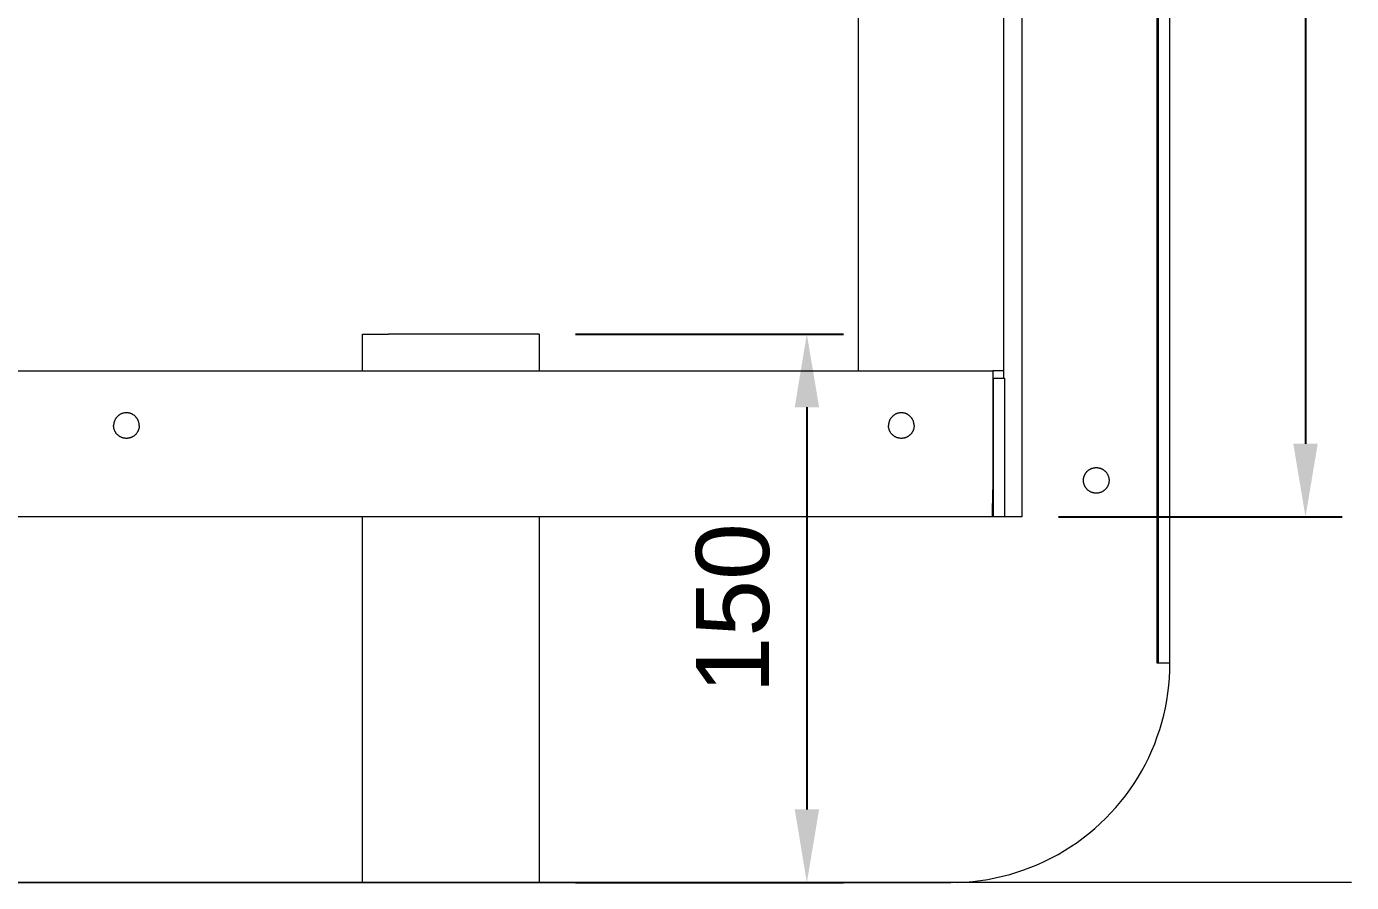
# Model space of a CAD drawing. Header units: millimetres. Extents: x 375 to 2759, y 807 to 2485.
# Drawn here: x 2396.6 to 2759.1, y 2016.7 to 2250.9 of the extents above; entities that cross this region are included whole.
import ezdxf

# ---------------------------------------------------------------- set-up
doc = ezdxf.new("R2010")
doc.units = ezdxf.units.MM
doc.layers.add('ZANO_R', color=7, linetype='Continuous', lineweight=0)
doc.layers.add('ZANO_W', color=1, linetype='Continuous', lineweight=0)
doc.styles.get("Standard").update_dxf_attribs({"font": 'ARIALUNI.TTF'})
doc.dimstyles.new('pl i ang', dxfattribs={"dimtxt": 50, "dimasz": 50, "dimexe": 1.25, "dimexo": 0.625, "dimgap": 10, "dimtad": 1, "dimtoh": 1, "dimtxsty": 'Standard', "dimcen": 2.5, "dimclrd": 1, "dimclre": 1, "dimclrt": 1, "dimadec": 0, "dimazin": 0, "dimtfac": 1, "dimtmove": 0, "dimatfit": 3, "dimfxl": 1, "dimarcsym": 1})

# ---------------------------------------------------------------- blocks, each defined once
blk = doc.blocks.new('*D369')
at = {"layer": 'ZANO_W', "color": 1, "lineweight": -2}
for p, q in [((2678.92, 2436.7), (2756.5, 2436.7)), ((2746.5, 2416.7), (2746.5, 2136.7)), ((2678.92, 2116.7), (2756.5, 2116.7))]:
    blk.add_line(p, q, dxfattribs=at)
at = {"layer": 'ZANO_W', "color": 1}
for points in [[(2749.84, 2416.7), (2743.17, 2416.7), (2746.5, 2436.7)], [(2743.17, 2136.7), (2749.84, 2136.7), (2746.5, 2116.7)]]:
    blk.add_solid(points, dxfattribs=at)
at = {"layer": 'ZANO_W', "color": 1, "insert": (2726.28, 2276.7), "char_height": 20, "attachment_point": 5, "rotation": 90}
blk.add_mtext('320', dxfattribs=at)
blk = doc.blocks.new('*D370')
at = {"layer": 'ZANO_W', "color": 1, "lineweight": -2}
for p, q in [((2546.82, 2166.7), (2620.09, 2166.7)), ((2610.09, 2146.7), (2610.09, 2036.7)), ((2546.82, 2016.7), (2620.09, 2016.7))]:
    blk.add_line(p, q, dxfattribs=at)
at = {"layer": 'ZANO_W', "color": 1}
for points in [[(2613.43, 2146.7), (2606.76, 2146.7), (2610.09, 2166.7)], [(2606.76, 2036.7), (2613.43, 2036.7), (2610.09, 2016.7)]]:
    blk.add_solid(points, dxfattribs=at)
at = {"layer": 'ZANO_W', "color": 1, "insert": (2589.87, 2091.7), "char_height": 20, "attachment_point": 5, "rotation": 90}
blk.add_mtext('150', dxfattribs=at)

msp = doc.modelspace()

# ---------------------------------------------------------------- linework, layer by layer
at = {"layer": 'ZANO_R'}
for p, q in [((2663.84, 2436.7), (2663.84, 2156.7)), ((2668.93, 2436.7), (2668.93, 2116.7)), ((2705.93, 2076.7), (2705.93, 2436.7)), ((2706.3, 2076.7), (2706.3, 2436.7)), ((2709.3, 2436.7), (2709.3, 2076.7)), ((2624.17, 2156.7), (2624.17, 2426.7)), ((2488.52, 2156.7), (2488.52, 2166.7)), ((2488.52, 2166.7), (2488.52, 2166.7)), ((2488.52, 2166.7), (2488.52, 2166.7)), ((2488.52, 2166.7), (2488.52, 2166.7)), ((2488.52, 2166.7), (2488.53, 2166.7)), ((2488.53, 2166.7), (2488.55, 2166.7)), ((2488.55, 2166.7), (2488.64, 2166.7)), ((2488.64, 2166.7), (2489.01, 2166.7)), ((2489.01, 2166.7), (2490.48, 2166.7)), ((2490.48, 2166.7), (2495.59, 2166.7)), ((2536.82, 2166.7), (2495.59, 2166.7)), ((2536.82, 2166.7), (2536.82, 2156.7)), ((2536.82, 2166.7), (2536.82, 2166.7)), ((2536.82, 2166.7), (2536.82, 2166.7)), ((2392.63, 2156.7), (2660.93, 2156.7)), ((2660.93, 2156.7), (2660.93, 2124.1)), ((2663.84, 2156.7), (2660.93, 2156.7)), ((2660.93, 2154.7), (2661.17, 2154.7)), ((2661.17, 2116.7), (2661.17, 2154.7)), ((2661.17, 2154.7), (2664.17, 2154.7)), ((2663.84, 2156.7), (2663.84, 2154.7)), ((2664.17, 2154.7), (2664.17, 2116.7)), ((2420.5, 2142.42), (2420.48, 2142.3)), ((2420.53, 2142.53), (2420.5, 2142.42)), ((2420.56, 2142.65), (2420.53, 2142.53)), ((2420.6, 2142.77), (2420.56, 2142.65)), ((2420.63, 2142.88), (2420.6, 2142.77)), ((2420.68, 2142.99), (2420.63, 2142.88)), ((2420.72, 2143.1), (2420.68, 2142.99)), ((2420.77, 2143.21), (2420.72, 2143.1)), ((2420.83, 2143.32), (2420.77, 2143.21)), ((2420.89, 2143.43), (2420.83, 2143.32)), ((2420.95, 2143.53), (2420.89, 2143.43)), ((2421.01, 2143.63), (2420.95, 2143.53)), ((2421.08, 2143.73), (2421.01, 2143.63)), ((2421.15, 2143.83), (2421.08, 2143.73)), ((2421.23, 2143.92), (2421.15, 2143.83)), ((2421.31, 2144.02), (2421.23, 2143.92)), ((2421.39, 2144.11), (2421.31, 2144.02)), ((2421.47, 2144.19), (2421.39, 2144.11)), ((2421.56, 2144.27), (2421.47, 2144.19)), ((2421.65, 2144.35), (2421.56, 2144.27)), ((2421.75, 2144.43), (2421.65, 2144.35)), ((2421.84, 2144.51), (2421.75, 2144.43)), ((2421.94, 2144.58), (2421.84, 2144.51)), ((2422.04, 2144.64), (2421.94, 2144.58)), ((2422.14, 2144.71), (2422.04, 2144.64)), ((2422.25, 2144.77), (2422.14, 2144.71)), ((2422.35, 2144.82), (2422.25, 2144.77)), ((2422.46, 2144.87), (2422.35, 2144.82)), ((2422.57, 2144.92), (2422.46, 2144.87)), ((2422.69, 2144.97), (2422.57, 2144.92)), ((2422.8, 2145.01), (2422.69, 2144.97)), ((2422.92, 2145.05), (2422.8, 2145.01)), ((2423.03, 2145.08), (2422.92, 2145.05)), ((2423.15, 2145.11), (2423.03, 2145.08)), ((2423.27, 2145.13), (2423.15, 2145.11)), ((2423.39, 2145.15), (2423.27, 2145.13)), ((2423.51, 2145.17), (2423.39, 2145.15)), ((2423.63, 2145.18), (2423.51, 2145.17)), ((2423.75, 2145.19), (2423.63, 2145.18)), ((2423.87, 2145.19), (2423.75, 2145.19)), ((2423.99, 2145.19), (2423.87, 2145.19)), ((2424.11, 2145.19), (2423.99, 2145.19)), ((2424.23, 2145.18), (2424.11, 2145.19)), ((2424.35, 2145.17), (2424.23, 2145.18)), ((2424.47, 2145.15), (2424.35, 2145.17)), ((2424.59, 2145.13), (2424.47, 2145.15)), ((2424.71, 2145.11), (2424.59, 2145.13)), ((2424.82, 2145.08), (2424.71, 2145.11)), ((2424.94, 2145.05), (2424.82, 2145.08)), ((2425.06, 2145.01), (2424.94, 2145.05)), ((2425.17, 2144.97), (2425.06, 2145.01)), ((2425.28, 2144.92), (2425.17, 2144.97)), ((2425.39, 2144.87), (2425.28, 2144.92)), ((2425.5, 2144.82), (2425.39, 2144.87)), ((2425.61, 2144.77), (2425.5, 2144.82)), ((2425.71, 2144.71), (2425.61, 2144.77)), ((2425.82, 2144.64), (2425.71, 2144.71)), ((2425.92, 2144.58), (2425.82, 2144.64)), ((2426.01, 2144.51), (2425.92, 2144.58)), ((2426.11, 2144.43), (2426.01, 2144.51)), ((2426.2, 2144.35), (2426.11, 2144.43)), ((2426.29, 2144.27), (2426.2, 2144.35)), ((2426.38, 2144.19), (2426.29, 2144.27)), ((2426.47, 2144.11), (2426.38, 2144.19)), ((2426.55, 2144.02), (2426.47, 2144.11)), ((2426.63, 2143.92), (2426.55, 2144.02)), ((2426.7, 2143.83), (2426.63, 2143.92)), ((2426.77, 2143.73), (2426.7, 2143.83)), ((2426.84, 2143.63), (2426.77, 2143.73)), ((2426.91, 2143.53), (2426.84, 2143.63)), ((2426.97, 2143.43), (2426.91, 2143.53)), ((2427.03, 2143.32), (2426.97, 2143.43)), ((2427.08, 2143.21), (2427.03, 2143.32)), ((2427.13, 2143.1), (2427.08, 2143.21)), ((2427.18, 2142.99), (2427.13, 2143.1)), ((2427.22, 2142.88), (2427.18, 2142.99)), ((2427.26, 2142.77), (2427.22, 2142.88)), ((2427.29, 2142.65), (2427.26, 2142.77)), ((2427.33, 2142.53), (2427.29, 2142.65)), ((2427.35, 2142.42), (2427.33, 2142.53)), ((2427.38, 2142.3), (2427.35, 2142.42)), ((2632.5, 2142.42), (2632.48, 2142.3)), ((2632.53, 2142.53), (2632.5, 2142.42)), ((2632.56, 2142.65), (2632.53, 2142.53)), ((2632.6, 2142.77), (2632.56, 2142.65)), ((2632.63, 2142.88), (2632.6, 2142.77)), ((2632.68, 2142.99), (2632.63, 2142.88)), ((2632.72, 2143.1), (2632.68, 2142.99)), ((2632.77, 2143.21), (2632.72, 2143.1)), ((2632.83, 2143.32), (2632.77, 2143.21)), ((2632.89, 2143.43), (2632.83, 2143.32)), ((2632.95, 2143.53), (2632.89, 2143.43)), ((2633.01, 2143.63), (2632.95, 2143.53)), ((2633.08, 2143.73), (2633.01, 2143.63)), ((2633.15, 2143.83), (2633.08, 2143.73)), ((2633.23, 2143.92), (2633.15, 2143.83)), ((2633.31, 2144.02), (2633.23, 2143.92)), ((2633.39, 2144.11), (2633.31, 2144.02)), ((2633.47, 2144.19), (2633.39, 2144.11)), ((2633.56, 2144.27), (2633.47, 2144.19)), ((2633.65, 2144.35), (2633.56, 2144.27)), ((2633.75, 2144.43), (2633.65, 2144.35)), ((2633.84, 2144.51), (2633.75, 2144.43)), ((2633.94, 2144.58), (2633.84, 2144.51)), ((2634.04, 2144.64), (2633.94, 2144.58)), ((2634.14, 2144.71), (2634.04, 2144.64)), ((2634.25, 2144.77), (2634.14, 2144.71)), ((2634.35, 2144.82), (2634.25, 2144.77)), ((2634.46, 2144.87), (2634.35, 2144.82)), ((2634.57, 2144.92), (2634.46, 2144.87)), ((2634.69, 2144.97), (2634.57, 2144.92)), ((2634.8, 2145.01), (2634.69, 2144.97)), ((2634.92, 2145.05), (2634.8, 2145.01)), ((2635.03, 2145.08), (2634.92, 2145.05)), ((2635.15, 2145.11), (2635.03, 2145.08)), ((2635.27, 2145.13), (2635.15, 2145.11)), ((2635.39, 2145.15), (2635.27, 2145.13)), ((2635.51, 2145.17), (2635.39, 2145.15)), ((2635.63, 2145.18), (2635.51, 2145.17)), ((2635.75, 2145.19), (2635.63, 2145.18)), ((2635.87, 2145.19), (2635.75, 2145.19)), ((2635.99, 2145.19), (2635.87, 2145.19)), ((2636.11, 2145.19), (2635.99, 2145.19)), ((2636.23, 2145.18), (2636.11, 2145.19)), ((2636.35, 2145.17), (2636.23, 2145.18)), ((2636.47, 2145.15), (2636.35, 2145.17)), ((2636.59, 2145.13), (2636.47, 2145.15)), ((2636.71, 2145.11), (2636.59, 2145.13)), ((2636.82, 2145.08), (2636.71, 2145.11)), ((2636.94, 2145.05), (2636.82, 2145.08)), ((2637.06, 2145.01), (2636.94, 2145.05)), ((2637.17, 2144.97), (2637.06, 2145.01)), ((2637.28, 2144.92), (2637.17, 2144.97)), ((2637.39, 2144.87), (2637.28, 2144.92)), ((2637.5, 2144.82), (2637.39, 2144.87)), ((2637.61, 2144.77), (2637.5, 2144.82)), ((2637.71, 2144.71), (2637.61, 2144.77)), ((2637.82, 2144.64), (2637.71, 2144.71)), ((2637.92, 2144.58), (2637.82, 2144.64)), ((2638.01, 2144.51), (2637.92, 2144.58)), ((2638.11, 2144.43), (2638.01, 2144.51)), ((2638.2, 2144.35), (2638.11, 2144.43)), ((2638.29, 2144.27), (2638.2, 2144.35)), ((2638.38, 2144.19), (2638.29, 2144.27)), ((2638.47, 2144.11), (2638.38, 2144.19)), ((2638.55, 2144.02), (2638.47, 2144.11)), ((2638.63, 2143.92), (2638.55, 2144.02)), ((2638.7, 2143.83), (2638.63, 2143.92)), ((2638.77, 2143.73), (2638.7, 2143.83)), ((2638.84, 2143.63), (2638.77, 2143.73)), ((2638.91, 2143.53), (2638.84, 2143.63)), ((2638.97, 2143.43), (2638.91, 2143.53)), ((2639.03, 2143.32), (2638.97, 2143.43)), ((2639.08, 2143.21), (2639.03, 2143.32)), ((2639.13, 2143.1), (2639.08, 2143.21)), ((2639.18, 2142.99), (2639.13, 2143.1)), ((2639.22, 2142.88), (2639.18, 2142.99)), ((2639.26, 2142.77), (2639.22, 2142.88)), ((2639.29, 2142.65), (2639.26, 2142.77)), ((2639.33, 2142.53), (2639.29, 2142.65)), ((2639.35, 2142.42), (2639.33, 2142.53)), ((2639.38, 2142.3), (2639.35, 2142.42)), ((2420.44, 2141.94), (2420.43, 2141.82)), ((2420.43, 2141.82), (2420.43, 2141.7)), ((2420.43, 2141.57), (2420.43, 2141.7)), ((2420.44, 2141.45), (2420.43, 2141.57)), ((2420.45, 2142.06), (2420.44, 2141.94)), ((2420.45, 2141.33), (2420.44, 2141.45)), ((2420.46, 2142.18), (2420.45, 2142.06)), ((2420.46, 2141.21), (2420.45, 2141.33)), ((2420.48, 2142.3), (2420.46, 2142.18)), ((2420.48, 2141.09), (2420.46, 2141.21)), ((2420.5, 2140.98), (2420.48, 2141.09)), ((2420.53, 2140.86), (2420.5, 2140.98)), ((2420.56, 2140.74), (2420.53, 2140.86)), ((2420.6, 2140.63), (2420.56, 2140.74)), ((2420.63, 2140.51), (2420.6, 2140.63)), ((2420.68, 2140.4), (2420.63, 2140.51)), ((2420.72, 2140.29), (2420.68, 2140.4)), ((2420.77, 2140.18), (2420.72, 2140.29)), ((2420.83, 2140.07), (2420.77, 2140.18)), ((2420.89, 2139.96), (2420.83, 2140.07)), ((2420.95, 2139.86), (2420.89, 2139.96)), ((2421.01, 2139.76), (2420.95, 2139.86)), ((2421.08, 2139.66), (2421.01, 2139.76)), ((2421.15, 2139.56), (2421.08, 2139.66)), ((2421.23, 2139.47), (2421.15, 2139.56)), ((2421.31, 2139.37), (2421.23, 2139.47)), ((2421.39, 2139.29), (2421.31, 2139.37)), ((2421.47, 2139.2), (2421.39, 2139.29)), ((2421.56, 2139.12), (2421.47, 2139.2)), ((2421.65, 2139.04), (2421.56, 2139.12)), ((2421.75, 2138.96), (2421.65, 2139.04)), ((2421.84, 2138.89), (2421.75, 2138.96)), ((2421.94, 2138.81), (2421.84, 2138.89)), ((2422.04, 2138.75), (2421.94, 2138.81)), ((2422.14, 2138.68), (2422.04, 2138.75)), ((2422.25, 2138.62), (2422.14, 2138.68)), ((2425.71, 2138.68), (2425.61, 2138.62)), ((2425.82, 2138.75), (2425.71, 2138.68)), ((2425.92, 2138.81), (2425.82, 2138.75)), ((2426.01, 2138.89), (2425.92, 2138.81)), ((2426.11, 2138.96), (2426.01, 2138.89)), ((2426.2, 2139.04), (2426.11, 2138.96)), ((2426.29, 2139.12), (2426.2, 2139.04)), ((2426.38, 2139.2), (2426.29, 2139.12)), ((2426.47, 2139.29), (2426.38, 2139.2)), ((2426.55, 2139.37), (2426.47, 2139.29)), ((2426.63, 2139.47), (2426.55, 2139.37)), ((2426.7, 2139.56), (2426.63, 2139.47)), ((2426.77, 2139.66), (2426.7, 2139.56)), ((2426.84, 2139.76), (2426.77, 2139.66)), ((2426.91, 2139.86), (2426.84, 2139.76)), ((2426.97, 2139.96), (2426.91, 2139.86)), ((2427.03, 2140.07), (2426.97, 2139.96)), ((2427.08, 2140.18), (2427.03, 2140.07)), ((2427.13, 2140.29), (2427.08, 2140.18)), ((2427.18, 2140.4), (2427.13, 2140.29)), ((2427.22, 2140.51), (2427.18, 2140.4)), ((2427.26, 2140.63), (2427.22, 2140.51)), ((2427.29, 2140.74), (2427.26, 2140.63)), ((2427.33, 2140.86), (2427.29, 2140.74)), ((2427.35, 2140.98), (2427.33, 2140.86)), ((2427.38, 2141.09), (2427.35, 2140.98)), ((2427.39, 2142.18), (2427.38, 2142.3)), ((2427.39, 2141.21), (2427.38, 2141.09)), ((2427.41, 2142.06), (2427.39, 2142.18)), ((2427.41, 2141.33), (2427.39, 2141.21)), ((2427.42, 2141.94), (2427.41, 2142.06)), ((2427.42, 2141.45), (2427.41, 2141.33)), ((2427.43, 2141.82), (2427.42, 2141.94)), ((2427.43, 2141.57), (2427.42, 2141.45)), ((2427.43, 2141.7), (2427.43, 2141.82)), ((2427.43, 2141.7), (2427.43, 2141.57)), ((2632.44, 2141.94), (2632.43, 2141.82)), ((2632.43, 2141.82), (2632.43, 2141.7)), ((2632.43, 2141.57), (2632.43, 2141.7)), ((2632.44, 2141.45), (2632.43, 2141.57)), ((2632.45, 2142.06), (2632.44, 2141.94)), ((2632.45, 2141.33), (2632.44, 2141.45)), ((2632.46, 2142.18), (2632.45, 2142.06)), ((2632.46, 2141.21), (2632.45, 2141.33)), ((2632.48, 2142.3), (2632.46, 2142.18)), ((2632.48, 2141.09), (2632.46, 2141.21)), ((2632.5, 2140.98), (2632.48, 2141.09)), ((2632.53, 2140.86), (2632.5, 2140.98)), ((2632.56, 2140.74), (2632.53, 2140.86)), ((2632.6, 2140.63), (2632.56, 2140.74)), ((2632.63, 2140.51), (2632.6, 2140.63)), ((2632.68, 2140.4), (2632.63, 2140.51)), ((2632.72, 2140.29), (2632.68, 2140.4)), ((2632.77, 2140.18), (2632.72, 2140.29)), ((2632.83, 2140.07), (2632.77, 2140.18)), ((2632.89, 2139.96), (2632.83, 2140.07)), ((2632.95, 2139.86), (2632.89, 2139.96)), ((2633.01, 2139.76), (2632.95, 2139.86)), ((2633.08, 2139.66), (2633.01, 2139.76)), ((2633.15, 2139.56), (2633.08, 2139.66)), ((2633.23, 2139.47), (2633.15, 2139.56)), ((2633.31, 2139.37), (2633.23, 2139.47)), ((2633.39, 2139.29), (2633.31, 2139.37)), ((2633.47, 2139.2), (2633.39, 2139.29)), ((2633.56, 2139.12), (2633.47, 2139.2)), ((2633.65, 2139.04), (2633.56, 2139.12)), ((2633.75, 2138.96), (2633.65, 2139.04)), ((2633.84, 2138.89), (2633.75, 2138.96)), ((2633.94, 2138.81), (2633.84, 2138.89)), ((2634.04, 2138.75), (2633.94, 2138.81)), ((2634.14, 2138.68), (2634.04, 2138.75)), ((2634.25, 2138.62), (2634.14, 2138.68)), ((2637.71, 2138.68), (2637.61, 2138.62)), ((2637.82, 2138.75), (2637.71, 2138.68)), ((2637.92, 2138.81), (2637.82, 2138.75)), ((2638.01, 2138.89), (2637.92, 2138.81)), ((2638.11, 2138.96), (2638.01, 2138.89)), ((2638.2, 2139.04), (2638.11, 2138.96)), ((2638.29, 2139.12), (2638.2, 2139.04)), ((2638.38, 2139.2), (2638.29, 2139.12)), ((2638.47, 2139.29), (2638.38, 2139.2)), ((2638.55, 2139.37), (2638.47, 2139.29)), ((2638.63, 2139.47), (2638.55, 2139.37)), ((2638.7, 2139.56), (2638.63, 2139.47)), ((2638.77, 2139.66), (2638.7, 2139.56)), ((2638.84, 2139.76), (2638.77, 2139.66)), ((2638.91, 2139.86), (2638.84, 2139.76)), ((2638.97, 2139.96), (2638.91, 2139.86)), ((2639.03, 2140.07), (2638.97, 2139.96)), ((2639.08, 2140.18), (2639.03, 2140.07)), ((2639.13, 2140.29), (2639.08, 2140.18)), ((2639.18, 2140.4), (2639.13, 2140.29)), ((2639.22, 2140.51), (2639.18, 2140.4)), ((2639.26, 2140.63), (2639.22, 2140.51)), ((2639.29, 2140.74), (2639.26, 2140.63)), ((2639.33, 2140.86), (2639.29, 2140.74)), ((2639.35, 2140.98), (2639.33, 2140.86)), ((2639.38, 2141.09), (2639.35, 2140.98)), ((2639.39, 2142.18), (2639.38, 2142.3)), ((2639.39, 2141.21), (2639.38, 2141.09)), ((2639.41, 2142.06), (2639.39, 2142.18)), ((2639.41, 2141.33), (2639.39, 2141.21)), ((2639.42, 2141.94), (2639.41, 2142.06)), ((2639.42, 2141.45), (2639.41, 2141.33)), ((2639.43, 2141.82), (2639.42, 2141.94)), ((2639.43, 2141.57), (2639.42, 2141.45)), ((2639.43, 2141.7), (2639.43, 2141.82)), ((2639.43, 2141.7), (2639.43, 2141.57)), ((2422.35, 2138.57), (2422.25, 2138.62)), ((2422.46, 2138.52), (2422.35, 2138.57)), ((2422.57, 2138.47), (2422.46, 2138.52)), ((2422.69, 2138.42), (2422.57, 2138.47)), ((2422.8, 2138.38), (2422.69, 2138.42)), ((2422.92, 2138.34), (2422.8, 2138.38)), ((2423.03, 2138.31), (2422.92, 2138.34)), ((2423.15, 2138.28), (2423.03, 2138.31)), ((2423.27, 2138.26), (2423.15, 2138.28)), ((2423.39, 2138.24), (2423.27, 2138.26)), ((2423.51, 2138.22), (2423.39, 2138.24)), ((2423.63, 2138.21), (2423.51, 2138.22)), ((2423.75, 2138.2), (2423.63, 2138.21)), ((2423.87, 2138.2), (2423.75, 2138.2)), ((2423.99, 2138.2), (2423.87, 2138.2)), ((2424.11, 2138.2), (2423.99, 2138.2)), ((2424.23, 2138.21), (2424.11, 2138.2)), ((2424.35, 2138.22), (2424.23, 2138.21)), ((2424.47, 2138.24), (2424.35, 2138.22)), ((2424.59, 2138.26), (2424.47, 2138.24)), ((2424.71, 2138.28), (2424.59, 2138.26)), ((2424.82, 2138.31), (2424.71, 2138.28)), ((2424.94, 2138.34), (2424.82, 2138.31)), ((2425.06, 2138.38), (2424.94, 2138.34)), ((2425.17, 2138.42), (2425.06, 2138.38)), ((2425.28, 2138.47), (2425.17, 2138.42)), ((2425.39, 2138.52), (2425.28, 2138.47)), ((2425.5, 2138.57), (2425.39, 2138.52)), ((2425.61, 2138.62), (2425.5, 2138.57)), ((2634.35, 2138.57), (2634.25, 2138.62)), ((2634.46, 2138.52), (2634.35, 2138.57)), ((2634.57, 2138.47), (2634.46, 2138.52)), ((2634.69, 2138.42), (2634.57, 2138.47)), ((2634.8, 2138.38), (2634.69, 2138.42)), ((2634.92, 2138.34), (2634.8, 2138.38)), ((2635.03, 2138.31), (2634.92, 2138.34)), ((2635.15, 2138.28), (2635.03, 2138.31)), ((2635.27, 2138.26), (2635.15, 2138.28)), ((2635.39, 2138.24), (2635.27, 2138.26)), ((2635.51, 2138.22), (2635.39, 2138.24)), ((2635.63, 2138.21), (2635.51, 2138.22)), ((2635.75, 2138.2), (2635.63, 2138.21)), ((2635.87, 2138.2), (2635.75, 2138.2)), ((2635.99, 2138.2), (2635.87, 2138.2)), ((2636.11, 2138.2), (2635.99, 2138.2)), ((2636.23, 2138.21), (2636.11, 2138.2)), ((2636.35, 2138.22), (2636.23, 2138.21)), ((2636.47, 2138.24), (2636.35, 2138.22)), ((2636.59, 2138.26), (2636.47, 2138.24)), ((2636.71, 2138.28), (2636.59, 2138.26)), ((2636.82, 2138.31), (2636.71, 2138.28)), ((2636.94, 2138.34), (2636.82, 2138.31)), ((2637.06, 2138.38), (2636.94, 2138.34)), ((2637.17, 2138.42), (2637.06, 2138.38)), ((2637.28, 2138.47), (2637.17, 2138.42)), ((2637.39, 2138.52), (2637.28, 2138.47)), ((2637.5, 2138.57), (2637.39, 2138.52)), ((2637.61, 2138.62), (2637.5, 2138.57)), ((2685.93, 2127.77), (2685.96, 2127.88)), ((2685.96, 2127.88), (2686.01, 2127.99)), ((2686.01, 2127.99), (2686.05, 2128.1)), ((2686.05, 2128.1), (2686.1, 2128.21)), ((2686.1, 2128.21), (2686.16, 2128.32)), ((2686.16, 2128.32), (2686.22, 2128.43)), ((2686.22, 2128.43), (2686.28, 2128.53)), ((2686.28, 2128.53), (2686.34, 2128.63)), ((2686.34, 2128.63), (2686.41, 2128.73)), ((2686.41, 2128.73), (2686.48, 2128.83)), ((2686.48, 2128.83), (2686.56, 2128.92)), ((2686.56, 2128.92), (2686.64, 2129.02)), ((2686.64, 2129.02), (2686.72, 2129.11)), ((2686.72, 2129.11), (2686.8, 2129.19)), ((2686.8, 2129.19), (2686.89, 2129.27)), ((2686.89, 2129.27), (2686.98, 2129.35)), ((2686.98, 2129.35), (2687.08, 2129.43)), ((2687.08, 2129.43), (2687.17, 2129.51)), ((2687.17, 2129.51), (2687.27, 2129.58)), ((2687.27, 2129.58), (2687.37, 2129.64)), ((2687.37, 2129.64), (2687.47, 2129.71)), ((2687.47, 2129.71), (2687.58, 2129.77)), ((2687.58, 2129.77), (2687.68, 2129.82)), ((2687.68, 2129.82), (2687.79, 2129.87)), ((2687.79, 2129.87), (2687.9, 2129.92)), ((2687.9, 2129.92), (2688.02, 2129.97)), ((2688.02, 2129.97), (2688.13, 2130.01)), ((2688.13, 2130.01), (2688.25, 2130.05)), ((2688.25, 2130.05), (2688.36, 2130.08)), ((2688.36, 2130.08), (2688.48, 2130.11)), ((2688.48, 2130.11), (2688.6, 2130.13)), ((2688.6, 2130.13), (2688.72, 2130.15)), ((2688.72, 2130.15), (2688.84, 2130.17)), ((2688.84, 2130.17), (2688.96, 2130.18)), ((2688.96, 2130.18), (2689.08, 2130.19)), ((2689.08, 2130.19), (2689.2, 2130.19)), ((2689.2, 2130.19), (2689.32, 2130.19)), ((2689.32, 2130.19), (2689.44, 2130.19)), ((2689.44, 2130.19), (2689.56, 2130.18)), ((2689.56, 2130.18), (2689.68, 2130.17)), ((2689.68, 2130.17), (2689.8, 2130.15)), ((2689.8, 2130.15), (2689.92, 2130.13)), ((2689.92, 2130.13), (2690.04, 2130.11)), ((2690.04, 2130.11), (2690.15, 2130.08)), ((2690.15, 2130.08), (2690.27, 2130.05)), ((2690.27, 2130.05), (2690.39, 2130.01)), ((2690.39, 2130.01), (2690.5, 2129.97)), ((2690.5, 2129.97), (2690.61, 2129.92)), ((2690.61, 2129.92), (2690.72, 2129.87)), ((2690.72, 2129.87), (2690.83, 2129.82)), ((2690.83, 2129.82), (2690.94, 2129.77)), ((2690.94, 2129.77), (2691.04, 2129.71)), ((2691.04, 2129.71), (2691.15, 2129.64)), ((2691.15, 2129.64), (2691.25, 2129.58)), ((2691.25, 2129.58), (2691.34, 2129.51)), ((2691.34, 2129.51), (2691.44, 2129.43)), ((2691.44, 2129.43), (2691.53, 2129.35)), ((2691.53, 2129.35), (2691.62, 2129.27)), ((2691.62, 2129.27), (2691.71, 2129.19)), ((2691.71, 2129.19), (2691.8, 2129.11)), ((2691.8, 2129.11), (2691.88, 2129.02)), ((2691.88, 2129.02), (2691.96, 2128.92)), ((2691.96, 2128.92), (2692.03, 2128.83)), ((2692.03, 2128.83), (2692.1, 2128.73)), ((2692.1, 2128.73), (2692.17, 2128.63)), ((2692.17, 2128.63), (2692.24, 2128.53)), ((2692.24, 2128.53), (2692.3, 2128.43)), ((2692.3, 2128.43), (2692.36, 2128.32)), ((2692.36, 2128.32), (2692.41, 2128.21)), ((2692.41, 2128.21), (2692.46, 2128.1)), ((2692.46, 2128.1), (2692.51, 2127.99)), ((2692.51, 2127.99), (2692.55, 2127.88)), ((2692.55, 2127.88), (2692.59, 2127.77)), ((2685.76, 2126.82), (2685.77, 2126.94)), ((2685.76, 2126.7), (2685.76, 2126.82)), ((2685.76, 2126.57), (2685.76, 2126.7)), ((2685.77, 2126.45), (2685.76, 2126.57)), ((2685.77, 2126.94), (2685.78, 2127.06)), ((2685.78, 2126.33), (2685.77, 2126.45)), ((2685.78, 2127.06), (2685.79, 2127.18)), ((2685.79, 2126.21), (2685.78, 2126.33)), ((2685.79, 2127.18), (2685.81, 2127.3)), ((2685.81, 2126.09), (2685.79, 2126.21)), ((2685.81, 2127.3), (2685.83, 2127.42)), ((2685.83, 2125.98), (2685.81, 2126.09)), ((2685.83, 2127.42), (2685.86, 2127.53)), ((2685.86, 2125.86), (2685.83, 2125.98)), ((2685.86, 2127.53), (2685.89, 2127.65)), ((2685.89, 2125.74), (2685.86, 2125.86)), ((2685.89, 2127.65), (2685.93, 2127.77)), ((2685.93, 2125.63), (2685.89, 2125.74)), ((2685.96, 2125.51), (2685.93, 2125.63)), ((2686.01, 2125.4), (2685.96, 2125.51)), ((2686.05, 2125.29), (2686.01, 2125.4)), ((2686.1, 2125.18), (2686.05, 2125.29)), ((2686.16, 2125.07), (2686.1, 2125.18)), ((2686.22, 2124.96), (2686.16, 2125.07)), ((2686.28, 2124.86), (2686.22, 2124.96)), ((2686.34, 2124.76), (2686.28, 2124.86)), ((2686.41, 2124.66), (2686.34, 2124.76)), ((2686.48, 2124.56), (2686.41, 2124.66)), ((2686.56, 2124.47), (2686.48, 2124.56)), ((2686.64, 2124.37), (2686.56, 2124.47)), ((2686.72, 2124.29), (2686.64, 2124.37)), ((2686.8, 2124.2), (2686.72, 2124.29)), ((2686.89, 2124.12), (2686.8, 2124.2)), ((2691.71, 2124.2), (2691.62, 2124.12)), ((2691.8, 2124.29), (2691.71, 2124.2)), ((2691.88, 2124.37), (2691.8, 2124.29)), ((2691.96, 2124.47), (2691.88, 2124.37)), ((2692.03, 2124.56), (2691.96, 2124.47)), ((2692.1, 2124.66), (2692.03, 2124.56)), ((2692.17, 2124.76), (2692.1, 2124.66)), ((2692.24, 2124.86), (2692.17, 2124.76)), ((2692.3, 2124.96), (2692.24, 2124.86)), ((2692.36, 2125.07), (2692.3, 2124.96)), ((2692.41, 2125.18), (2692.36, 2125.07)), ((2692.46, 2125.29), (2692.41, 2125.18)), ((2692.51, 2125.4), (2692.46, 2125.29)), ((2692.55, 2125.51), (2692.51, 2125.4)), ((2692.59, 2125.63), (2692.55, 2125.51)), ((2692.59, 2127.77), (2692.62, 2127.65)), ((2692.62, 2125.74), (2692.59, 2125.63)), ((2692.62, 2127.65), (2692.66, 2127.53)), ((2692.66, 2125.86), (2692.62, 2125.74)), ((2692.66, 2127.53), (2692.68, 2127.42)), ((2692.68, 2125.98), (2692.66, 2125.86)), ((2692.68, 2127.42), (2692.71, 2127.3)), ((2692.71, 2126.09), (2692.68, 2125.98)), ((2692.71, 2127.3), (2692.72, 2127.18)), ((2692.72, 2126.21), (2692.71, 2126.09)), ((2692.72, 2127.18), (2692.74, 2127.06)), ((2692.74, 2126.33), (2692.72, 2126.21)), ((2692.74, 2127.06), (2692.75, 2126.94)), ((2692.75, 2126.45), (2692.74, 2126.33)), ((2692.75, 2126.94), (2692.76, 2126.82)), ((2692.76, 2126.57), (2692.75, 2126.45)), ((2692.76, 2126.82), (2692.76, 2126.7)), ((2692.76, 2126.7), (2692.76, 2126.57)), ((2660.83, 2116.7), (2660.93, 2124.1)), ((2686.98, 2124.04), (2686.89, 2124.12)), ((2687.08, 2123.96), (2686.98, 2124.04)), ((2687.17, 2123.89), (2687.08, 2123.96)), ((2687.27, 2123.81), (2687.17, 2123.89)), ((2687.37, 2123.75), (2687.27, 2123.81)), ((2687.47, 2123.68), (2687.37, 2123.75)), ((2687.58, 2123.62), (2687.47, 2123.68)), ((2687.68, 2123.57), (2687.58, 2123.62)), ((2687.79, 2123.52), (2687.68, 2123.57)), ((2687.9, 2123.47), (2687.79, 2123.52)), ((2688.02, 2123.42), (2687.9, 2123.47)), ((2688.13, 2123.38), (2688.02, 2123.42)), ((2688.25, 2123.34), (2688.13, 2123.38)), ((2688.36, 2123.31), (2688.25, 2123.34)), ((2688.48, 2123.28), (2688.36, 2123.31)), ((2688.6, 2123.26), (2688.48, 2123.28)), ((2688.72, 2123.24), (2688.6, 2123.26)), ((2688.84, 2123.22), (2688.72, 2123.24)), ((2688.96, 2123.21), (2688.84, 2123.22)), ((2689.08, 2123.2), (2688.96, 2123.21)), ((2689.2, 2123.2), (2689.08, 2123.2)), ((2689.32, 2123.2), (2689.2, 2123.2)), ((2689.44, 2123.2), (2689.32, 2123.2)), ((2689.56, 2123.21), (2689.44, 2123.2)), ((2689.68, 2123.22), (2689.56, 2123.21)), ((2689.8, 2123.24), (2689.68, 2123.22)), ((2689.92, 2123.26), (2689.8, 2123.24)), ((2690.04, 2123.28), (2689.92, 2123.26)), ((2690.15, 2123.31), (2690.04, 2123.28)), ((2690.27, 2123.34), (2690.15, 2123.31)), ((2690.39, 2123.38), (2690.27, 2123.34)), ((2690.5, 2123.42), (2690.39, 2123.38)), ((2690.61, 2123.47), (2690.5, 2123.42)), ((2690.72, 2123.52), (2690.61, 2123.47)), ((2690.83, 2123.57), (2690.72, 2123.52)), ((2690.94, 2123.62), (2690.83, 2123.57)), ((2691.04, 2123.68), (2690.94, 2123.62)), ((2691.15, 2123.75), (2691.04, 2123.68)), ((2691.25, 2123.81), (2691.15, 2123.75)), ((2691.34, 2123.89), (2691.25, 2123.81)), ((2691.44, 2123.96), (2691.34, 2123.89)), ((2691.53, 2124.04), (2691.44, 2123.96)), ((2691.62, 2124.12), (2691.53, 2124.04)), ((2668.93, 2116.7), (2108.93, 2116.7)), ((2488.52, 2016.7), (2488.52, 2116.7)), ((2536.82, 2116.7), (2536.82, 2016.7)), ((2706.28, 2076.7), (2705.93, 2076.7)), ((2709.3, 2076.7), (2706.3, 2076.7)), ((2709.29, 2072.6), (2709.39, 2074.65)), ((2709.43, 2076.7), (2709.3, 2076.7)), ((2709.39, 2074.65), (2709.43, 2076.7)), ((2708.87, 2068.52), (2709.11, 2070.56)), ((2709.11, 2070.56), (2709.29, 2072.6)), ((2708.17, 2064.48), (2708.55, 2066.5)), ((2708.55, 2066.5), (2708.87, 2068.52)), ((2707.72, 2062.48), (2708.17, 2064.48)), ((2706.61, 2058.54), (2707.2, 2060.5)), ((2707.2, 2060.5), (2707.72, 2062.48)), ((2705.24, 2054.67), (2705.96, 2056.59)), ((2705.96, 2056.59), (2706.61, 2058.54)), ((2703.61, 2050.91), (2704.46, 2052.78)), ((2704.46, 2052.78), (2705.24, 2054.67)), ((2701.72, 2047.27), (2702.69, 2049.08)), ((2702.69, 2049.08), (2703.61, 2050.91)), ((2699.59, 2043.77), (2700.68, 2045.51)), ((2700.68, 2045.51), (2701.72, 2047.27)), ((2697.22, 2040.42), (2698.43, 2042.08)), ((2698.43, 2042.08), (2699.59, 2043.77)), ((2693.26, 2035.72), (2694.64, 2037.25)), ((2694.64, 2037.25), (2695.96, 2038.81)), ((2695.96, 2038.81), (2697.22, 2040.42)), ((2690.36, 2032.83), (2691.84, 2034.25)), ((2691.84, 2034.25), (2693.26, 2035.72)), ((2685.66, 2028.87), (2687.27, 2030.13)), ((2687.27, 2030.13), (2688.84, 2031.45)), ((2688.84, 2031.45), (2690.36, 2032.83)), ((2680.57, 2025.41), (2682.31, 2026.51)), ((2682.31, 2026.51), (2684, 2027.66)), ((2684, 2027.66), (2685.66, 2028.87)), ((2675.16, 2022.5), (2677, 2023.41)), ((2677, 2023.41), (2678.81, 2024.38)), ((2678.81, 2024.38), (2680.57, 2025.41)), ((2665.58, 2018.91), (2667.54, 2019.49)), ((2667.54, 2019.49), (2669.48, 2020.15)), ((2669.48, 2020.15), (2671.4, 2020.86)), ((2671.4, 2020.86), (2673.3, 2021.65)), ((2673.3, 2021.65), (2675.16, 2022.5)), ((2390.68, 2016.7), (2649.43, 2016.7)), ((2488.52, 2016.7), (2488.52, 2016.7)), ((2488.52, 2016.7), (2488.52, 2016.7)), ((2488.52, 2016.7), (2488.52, 2016.7)), ((2488.52, 2016.7), (2488.53, 2016.7)), ((2488.53, 2016.7), (2488.55, 2016.7)), ((2488.55, 2016.7), (2488.64, 2016.7)), ((2488.64, 2016.7), (2489.01, 2016.7)), ((2489.01, 2016.7), (2490.48, 2016.7)), ((2490.48, 2016.7), (2495.59, 2016.7)), ((2495.59, 2016.7), (2536.82, 2016.7)), ((2651.43, 2016.73), (2653.47, 2016.83)), ((2653.47, 2016.83), (2655.52, 2017.01)), ((2655.52, 2017.01), (2657.55, 2017.25)), ((2657.55, 2017.25), (2659.58, 2017.56)), ((2659.58, 2017.56), (2661.59, 2017.94)), ((2661.59, 2017.94), (2663.59, 2018.39)), ((2663.59, 2018.39), (2665.58, 2018.91))]:
    msp.add_line(p, q, dxfattribs=at)
msp.add_lwpolyline([(2759.09, 2016.7), (2000.7, 2016.7)], dxfattribs=at)

# ---------------------------------------------------------------- dimensions: what is measured, and where the dimension line sits
at = {"layer": 'ZANO_W'}
for base, p1, p2, picture, middle in [((2746.5, 2116.7), (2668.92, 2436.7), (2668.92, 2116.7), '*D369', (2726.28, 2276.7)), ((2610.09, 2016.7), (2536.82, 2166.7), (2536.82, 2016.7), '*D370', (2589.87, 2091.7))]:
    dim = msp.add_linear_dim(base=base, p1=p1, p2=p2, angle=90, dimstyle='pl i ang', override={"dimtxt": 20, "dimasz": 20, "dimexe": 10, "dimexo": 10, "dimtoh": 0, "dimdec": 0, "dimtdec": 0, "dimtmove": 1}, dxfattribs=at)
    dim.commit()
    dim.dimension.update_dxf_attribs({"geometry": picture, "text_midpoint": middle})

doc.saveas('drawing.dxf')
